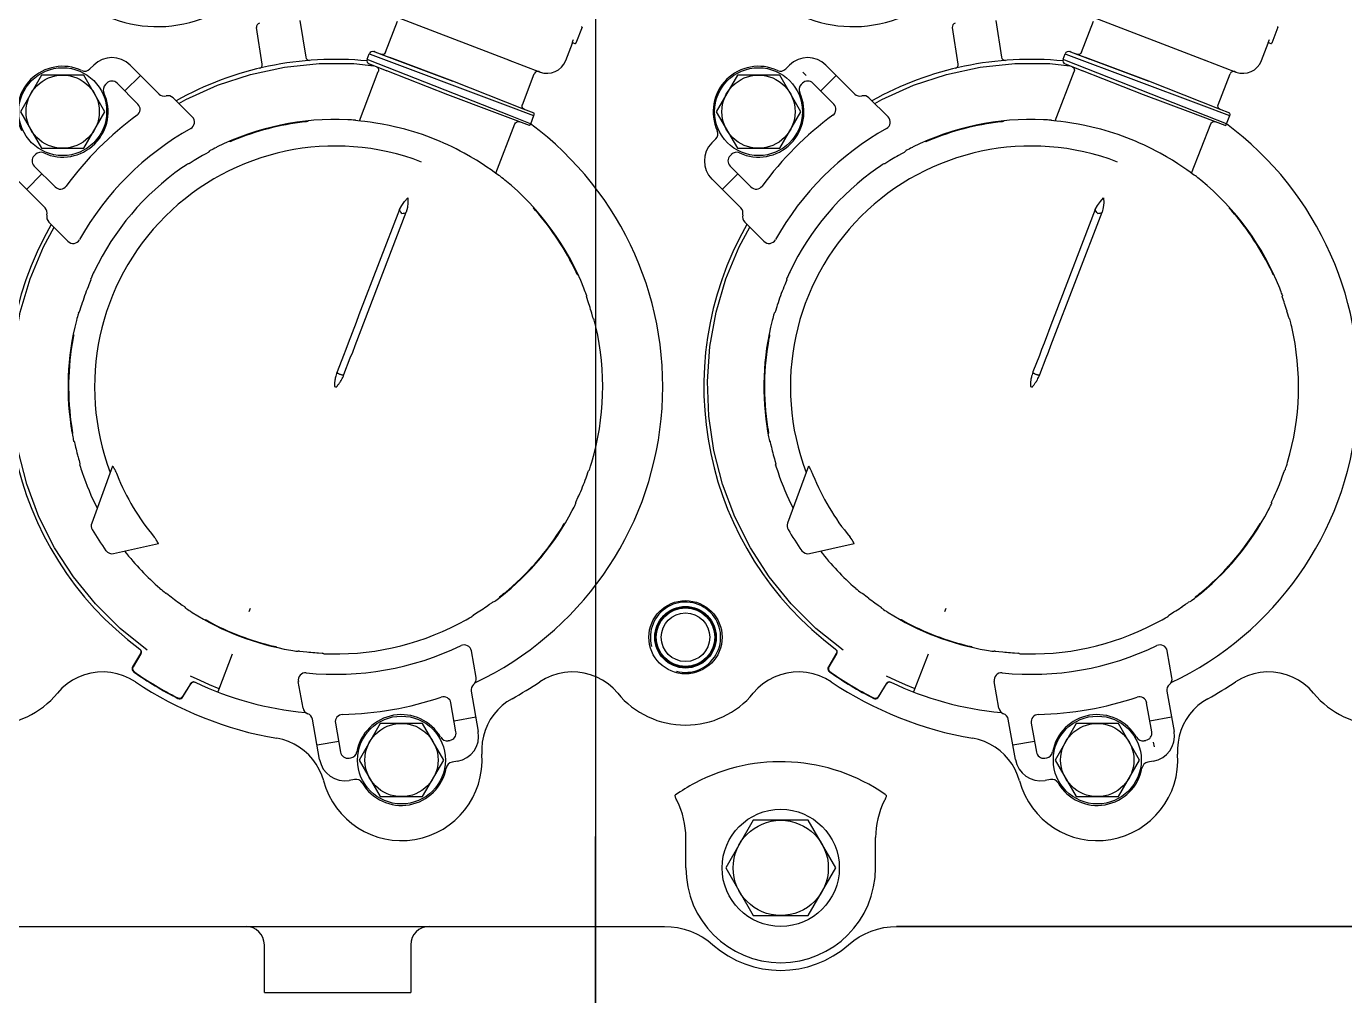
# Model space of a CAD drawing. Header units: millimetres. Extents: x 156850 to 204135, y 56350 to 74150.
# Drawn here: x 174722.3 to 174902.3, y 62657.6 to 62789.9 of the extents above; entities that cross this region are included whole.
import ezdxf

# ---------------------------------------------------------------- set-up
doc = ezdxf.new("R2010")
doc.units = ezdxf.units.MM
doc.header["$LTSCALE"] = 150
doc.linetypes.add('X-2F-PLAN$0$CENTER', pattern=[2, 1.25, -0.25, 0.25, -0.25])
doc.layers.add('-----33 Equipment', color=5, linetype='Continuous')

# ---------------------------------------------------------------- blocks, each defined once
blk = doc.blocks.new('X-2F-PLAN$0$AUDIT_I_260115101451-0')
at = {"color": 0}
for p, q in [((9, -224.77), (9, -314.03)), ((107.13, -229.46), (111.09, -225.51)), ((120.28, -226.1), (115.28, -228.98)), ((125.28, -228.98), (120.28, -226.1)), ((111.79, -229.04), (109.67, -226.92)), ((112.86, -227.98), (110, -230.83)), ((114.44, -228.16), (114.27, -227.98)), ((102.59, -232.59), (105.2, -229.98)), ((115.28, -228.98), (115.28, -234.76)), ((125.28, -234.76), (125.28, -228.98)), ((74.48, -233.62), (74.21, -233.69)), ((75.22, -233.45), (75.37, -233.36)), ((76.3, -233.21), (76.36, -233.24)), ((76.34, -233.21), (76.42, -233.19)), ((76.78, -233.17), (76.4, -233.23)), ((76.42, -233.19), (76.54, -233.17)), ((76.54, -233.17), (76.71, -233.14)), ((81.58, -232.72), (81.6, -232.66)), ((88.43, -233.17), (88.44, -233.1)), ((89.39, -233.26), (89.52, -233.28)), ((89.71, -233.36), (89.39, -233.3)), ((89.52, -233.28), (89.63, -233.3)), ((89.79, -233.34), (89.79, -233.37)), ((72.02, -234.21), (72.14, -234.24)), ((92.77, -234.02), (92.89, -234.12)), ((96.63, -235.45), (96.37, -235.34)), ((97.31, -235.73), (96.63, -235.45)), ((97.35, -235.74), (97.31, -235.73)), ((97.35, -235.74), (97.49, -235.73)), ((115.28, -234.76), (120.28, -237.64)), ((120.28, -237.64), (125.28, -234.76)), ((126.12, -235.58), (126.64, -236.11)), ((71.88, -238.68), (64.06, -235.83)), ((59.93, -238.81), (61.29, -244.94)), ((121.32, -242.15), (124.17, -239.29)), ((124.17, -237.88), (123.99, -237.71)), ((126.64, -241.06), (122.69, -245.02)), ((125.23, -242.48), (123.11, -240.36)), ((43.9, -241.44), (43.8, -241.55)), ((43.8, -241.55), (43.81, -241.61)), ((44.46, -241.41), (44.33, -241.35)), ((46.27, -242.49), (44.46, -241.41)), ((46.22, -242.53), (44.47, -241.47)), ((46.38, -242.57), (46.24, -242.51)), ((46.41, -242.55), (46.27, -242.49)), ((46.8, -242.48), (46.72, -242.53)), ((54.46, -246.11), (54.01, -246.69)), ((54.48, -246.08), (54.46, -246.11)), ((54.48, -246.08), (54.51, -245.95)), ((40.15, -247.61), (40.1, -247.75)), ((40.18, -247.6), (40.15, -247.61)), ((40.21, -247.59), (40.18, -247.6)), ((40.22, -248.17), (40.34, -248.26)), ((40.34, -248.26), (42.14, -249.35)), ((42.15, -249.3), (40.4, -248.24)), ((52.9, -248.19), (52.68, -248.49)), ((53.2, -247.77), (52.9, -248.19)), ((54.01, -246.69), (53.84, -246.91)), ((122.17, -246.95), (119.56, -249.56)), ((42.26, -249.41), (42.14, -249.32)), ((42.26, -249.44), (42.14, -249.35)), ((42.38, -249.74), (42.38, -249.67)), ((42.38, -249.82), (42.39, -249.73)), ((52.46, -248.7), (52.6, -248.61)), ((113.19, -249.02), (113.19, -249.15)), ((50.69, -251.67), (50.75, -251.56)), ((50.75, -251.56), (50.81, -251.46)), ((50.89, -251.32), (50.92, -251.33)), ((114.54, -251.41), (114.29, -250.96)), ((114.8, -251.86), (114.94, -251.97)), ((41.1, -253.09), (41.33, -253.18)), ((41.33, -253.18), (46.24, -255.07)), ((50.28, -252.55), (50.25, -252.53)), ((116.18, -254.74), (116.22, -254.73)), ((116.19, -254.76), (116.18, -254.74)), ((116.25, -254.8), (116.29, -254.88)), ((116.29, -254.88), (116.33, -254.99)), ((116.33, -254.99), (116.38, -255.1)), ((52, -257.32), (52.47, -257.5)), ((126.78, -259.12), (131.79, -258.33)), ((0, -259.4), (6.5, -259.4)), ((0, -259.4), (0, -279.4)), ((47.18, -260.95), (47.2, -260.86)), ((47.2, -260.86), (47.23, -260.76)), ((47.23, -260.76), (47.25, -260.63)), ((47.29, -260.65), (47.25, -260.63)), ((47.51, -259.64), (47.55, -259.65)), ((47.19, -261.04), (47.17, -261.03)), ((38.83, -264.68), (42.47, -264.04)), ((46.62, -264.22), (46.56, -264.7)), ((46.62, -264.18), (46.58, -264.02)), ((46.62, -264.18), (46.62, -264.22)), ((132.72, -264.26), (127.71, -265.05)), ((31.79, -266.94), (37.3, -265.97)), ((46.56, -264.7), (46.5, -265.21)), ((118.93, -264.89), (118.94, -265.03)), ((118.94, -265.03), (118.96, -265.16)), ((118.97, -265.33), (118.94, -265.32)), ((118.97, -265.32), (118.97, -265.33)), ((34.28, -269.55), (33.76, -266.59)), ((46.26, -267.44), (46.33, -267.32)), ((36.78, -269.11), (32.8, -269.81)), ((82.75, -268.98), (82.66, -269.21)), ((87, -270.21), (84.73, -269.34)), ((29.08, -271.73), (28.95, -270.99)), ((31.99, -270.97), (32.03, -271.21)), ((126.86, -271.64), (126.55, -274.34)), ((31.73, -272.35), (26.73, -275.23)), ((36.73, -275.23), (31.73, -272.35)), ((88.33, -271.79), (106.56, -278.78)), ((106.92, -277.85), (92.52, -272.32)), ((119.03, -272.39), (125.78, -274.96)), ((119.09, -271.83), (119.11, -271.83)), ((119.11, -271.83), (119.11, -271.79)), ((127.44, -273.44), (128.19, -273.73)), ((26.73, -275.23), (26.73, -281.01)), ((36.73, -281.01), (36.73, -275.23)), ((128.12, -275.32), (124.43, -285.14)), ((125.83, -276.17), (126.78, -273.78)), ((126.8, -273.73), (126.78, -273.78)), ((126.78, -273.78), (126.79, -273.75)), ((126.79, -273.75), (126.79, -273.75)), ((128.44, -274.47), (127.44, -277.12)), ((128.06, -275.49), (128.43, -274.52)), ((128.43, -274.52), (128.48, -274.38)), ((128.48, -274.37), (128.44, -274.47)), ((128.48, -274.38), (128.48, -274.37)), ((122.57, -284.43), (125.85, -276.11)), ((124.43, -285.14), (127.66, -276.53)), ((128.41, -275.96), (132.65, -277.59)), ((6.5, -279.4), (0, -279.4)), ((26.73, -281.01), (31.73, -283.89)), ((31.73, -283.89), (36.73, -281.01)), ((31.56, -285.77), (31.43, -285.03)), ((34.38, -284.51), (34.42, -284.75)), ((35.58, -285.56), (39.56, -284.86)), ((37.58, -288.26), (37.06, -285.3)), ((120.15, -290.89), (122.57, -284.43)), ((120.63, -294.79), (124.43, -285.14)), ((124.43, -285.14), (124.43, -285.14)), ((41.12, -287.63), (35.61, -288.61)), ((43, -288.32), (46.64, -287.68)), ((51.54, -287.94), (51.43, -287.87)), ((51.54, -287.94), (51.56, -287.97)), ((51.56, -287.97), (51.95, -288.59)), ((51.95, -288.59), (52.1, -288.83)), ((52.7, -289.73), (53, -290.16)), ((53, -290.16), (53.22, -290.47)), ((53.34, -290.75), (53.3, -290.58)), ((53.8, -291.37), (53.96, -291.58)), ((54, -291.5), (53.94, -291.48)), ((54.01, -291.52), (54.05, -291.56)), ((54.05, -291.56), (54.16, -291.7)), ((111.87, -290.99), (118.61, -293.61)), ((118.4, -295.58), (120.15, -290.89)), ((54.14, -291.74), (54.05, -291.62)), ((54.27, -291.9), (54.14, -291.74)), ((54.16, -291.7), (54.34, -291.92)), ((54.43, -292.1), (54.27, -291.9)), ((54.34, -291.92), (54.5, -292.12)), ((119.74, -292.96), (118.67, -295.71)), ((121.22, -292.3), (119.78, -296.16)), ((127.37, -292.7), (125.74, -296.95)), ((120.07, -296.22), (120.63, -294.79)), ((121.23, -294.63), (125.47, -296.26)), ((57.47, -295.39), (57.49, -295.35)), ((106.77, -296.43), (107.05, -296.19)), ((106.93, -296.35), (106.82, -296.45)), ((107.02, -296.27), (106.93, -296.35)), ((107.09, -296.21), (107.02, -296.27)), ((107.11, -296.14), (107.15, -296.15)), ((118.64, -295.77), (119.76, -296.2)), ((119.78, -296.16), (119.76, -296.2)), ((125.75, -296.93), (125.7, -297.05)), ((125.71, -297.02), (125.7, -297.05)), ((63.99, -300.37), (63.91, -300.33)), ((64.07, -300.39), (64.05, -300.41)), ((127.25, -300.54), (129.63, -301.45)), ((66.88, -301.9), (66.72, -301.9)), ((67.58, -302.22), (67.82, -302.33)), ((98.01, -302.19), (97.99, -302.16)), ((98.06, -302.12), (98.35, -301.98)), ((98.26, -302.07), (98.16, -302.12)), ((98.38, -302.02), (98.26, -302.07)), ((99.21, -301.53), (99.24, -301.59)), ((129.7, -301.57), (129.6, -301.81)), ((131.81, -302.77), (129.66, -301.94)), ((129.72, -301.46), (129.81, -301.49)), ((129.81, -301.49), (129.92, -301.53)), ((129.92, -301.53), (130.03, -301.57)), ((130.03, -301.57), (130.15, -301.62)), ((71.37, -303.78), (71.28, -303.68)), ((92.16, -304.27), (92.76, -304.1)), ((92.76, -304.1), (93.03, -304.02)), ((95.21, -303.39), (95.03, -303.37)), ((92.02, -304.31), (91.93, -304.41)), ((17, -316.95), (21.13, -316.95)), ((107.13, -324.46), (111.09, -320.51)), ((111.79, -324.04), (109.67, -321.92)), ((120.28, -321.1), (115.28, -323.98)), ((116.04, -320.51), (116.57, -321.03)), ((125.28, -323.98), (120.28, -321.1)), ((17, -322.39), (10.5, -326.15)), ((23.5, -326.15), (17, -322.39)), ((112.86, -322.98), (110, -325.83)), ((114.44, -323.16), (114.27, -322.98)), ((102.59, -327.59), (105.2, -324.98)), ((115.28, -323.98), (115.28, -329.76)), ((125.28, -329.76), (125.28, -323.98)), ((10.5, -326.15), (10.5, -333.65)), ((23.5, -333.65), (23.5, -326.15)), ((72.02, -329.21), (72.14, -329.24)), ((74.48, -328.62), (74.21, -328.69)), ((75.22, -328.45), (75.37, -328.36)), ((76.3, -328.21), (76.36, -328.24)), ((76.34, -328.21), (76.42, -328.19)), ((76.78, -328.17), (76.4, -328.23)), ((76.42, -328.19), (76.54, -328.17)), ((76.54, -328.17), (76.71, -328.14)), ((81.58, -327.72), (81.6, -327.66)), ((88.43, -328.17), (88.44, -328.1)), ((89.39, -328.26), (89.52, -328.28)), ((89.71, -328.36), (89.39, -328.3)), ((89.52, -328.28), (89.63, -328.3)), ((89.79, -328.34), (89.79, -328.37)), ((92.77, -329.02), (92.89, -329.12)), ((71.88, -333.68), (64.06, -330.83)), ((96.63, -330.45), (96.37, -330.34)), ((97.31, -330.73), (96.63, -330.45)), ((97.35, -330.74), (97.31, -330.73)), ((97.35, -330.74), (97.49, -330.73)), ((115.28, -329.76), (120.28, -332.64)), ((120.28, -332.64), (125.28, -329.76)), ((126.12, -330.58), (126.64, -331.11)), ((124.17, -332.88), (123.99, -332.71)), ((10.5, -333.65), (17, -337.41)), ((17, -337.41), (23.5, -333.65)), ((59.93, -333.81), (61.29, -339.94)), ((121.32, -337.15), (124.17, -334.29)), ((43.9, -336.44), (43.8, -336.55)), ((43.8, -336.55), (43.81, -336.61)), ((44.46, -336.41), (44.33, -336.35)), ((46.27, -337.49), (44.46, -336.41)), ((46.22, -337.53), (44.47, -336.47)), ((126.64, -336.06), (122.69, -340.02)), ((125.23, -337.48), (123.11, -335.36)), ((46.38, -337.57), (46.24, -337.51)), ((46.41, -337.55), (46.27, -337.49)), ((46.8, -337.48), (46.72, -337.53)), ((54.01, -341.69), (53.84, -341.91)), ((54.46, -341.11), (54.01, -341.69)), ((54.48, -341.08), (54.46, -341.11)), ((54.48, -341.08), (54.51, -340.95)), ((122.17, -341.95), (119.56, -344.56)), ((17, -342.85), (21.13, -342.85)), ((40.15, -342.61), (40.1, -342.75)), ((40.18, -342.6), (40.15, -342.61)), ((40.21, -342.59), (40.18, -342.6)), ((40.22, -343.17), (40.34, -343.26)), ((40.34, -343.26), (42.14, -344.35)), ((42.15, -344.3), (40.4, -343.24)), ((52.46, -343.7), (52.6, -343.61)), ((52.9, -343.19), (52.68, -343.49)), ((53.2, -342.77), (52.9, -343.19)), ((42.26, -344.41), (42.14, -344.32)), ((42.26, -344.44), (42.14, -344.35)), ((42.38, -344.74), (42.38, -344.67)), ((42.38, -344.82), (42.39, -344.73)), ((113.19, -344.02), (113.19, -344.15)), ((9, -409.08), (9, -345.72)), ((9, -345.77), (9, -409.03)), ((50.69, -346.67), (50.75, -346.56)), ((50.75, -346.56), (50.81, -346.46)), ((50.89, -346.32), (50.92, -346.33)), ((114.54, -346.41), (114.29, -345.96)), ((114.8, -346.86), (114.94, -346.97)), ((41.1, -348.09), (41.33, -348.18)), ((41.33, -348.18), (46.24, -350.07)), ((50.28, -347.55), (50.25, -347.53)), ((116.18, -349.74), (116.22, -349.73)), ((116.19, -349.76), (116.18, -349.74)), ((116.25, -349.8), (116.29, -349.88)), ((116.29, -349.88), (116.33, -349.99)), ((116.33, -349.99), (116.38, -350.1)), ((52, -352.32), (52.47, -352.5)), ((126.78, -354.12), (131.79, -353.33)), ((47.19, -356.04), (47.17, -356.03)), ((47.18, -355.95), (47.2, -355.86)), ((47.2, -355.86), (47.23, -355.76)), ((47.23, -355.76), (47.25, -355.63)), ((47.29, -355.65), (47.25, -355.63)), ((47.51, -354.64), (47.55, -354.65)), ((38.83, -359.68), (42.47, -359.04)), ((46.56, -359.7), (46.5, -360.21)), ((46.62, -359.22), (46.56, -359.7)), ((46.62, -359.18), (46.58, -359.02)), ((46.62, -359.18), (46.62, -359.22)), ((118.93, -359.89), (118.94, -360.03)), ((132.72, -359.26), (127.71, -360.05)), ((31.79, -361.94), (37.3, -360.97)), ((34.28, -364.55), (33.76, -361.59)), ((118.94, -360.03), (118.96, -360.16)), ((118.97, -360.33), (118.94, -360.32)), ((118.97, -360.32), (118.97, -360.33)), ((46.26, -362.44), (46.33, -362.32)), ((36.78, -364.11), (32.8, -364.81)), ((82.75, -363.98), (82.66, -364.21)), ((87, -365.21), (84.73, -364.34)), ((29.08, -366.73), (28.95, -365.99)), ((31.99, -365.97), (32.03, -366.21)), ((88.33, -366.79), (106.56, -373.78)), ((119.09, -366.83), (119.11, -366.83)), ((119.11, -366.83), (119.11, -366.79)), ((126.86, -366.64), (126.55, -369.34)), ((31.73, -367.35), (26.73, -370.23)), ((36.73, -370.23), (31.73, -367.35)), ((106.92, -372.85), (92.52, -367.32)), ((119.03, -367.39), (125.78, -369.96)), ((125.83, -371.17), (126.78, -368.78)), ((126.8, -368.73), (126.78, -368.78)), ((126.78, -368.78), (126.79, -368.75)), ((126.79, -368.75), (126.79, -368.75)), ((127.44, -368.44), (128.19, -368.73)), ((26.73, -370.23), (26.73, -376.01)), ((36.73, -376.01), (36.73, -370.23)), ((128.12, -370.32), (124.43, -380.14)), ((128.44, -369.47), (127.44, -372.12)), ((128.06, -370.49), (128.43, -369.52)), ((128.43, -369.52), (128.48, -369.38)), ((128.48, -369.37), (128.44, -369.47)), ((128.48, -369.38), (128.48, -369.37)), ((122.57, -379.43), (125.85, -371.11)), ((124.43, -380.14), (127.66, -371.53)), ((128.41, -370.96), (132.65, -372.59)), ((26.73, -376.01), (31.73, -378.89)), ((31.73, -378.89), (36.73, -376.01)), ((34.38, -379.51), (34.42, -379.75)), ((120.15, -385.89), (122.57, -379.43)), ((31.56, -380.77), (31.43, -380.03)), ((35.58, -380.56), (39.56, -379.86)), ((37.58, -383.26), (37.06, -380.3)), ((120.63, -389.79), (124.43, -380.14)), ((124.43, -380.14), (124.43, -380.14)), ((41.12, -382.63), (35.61, -383.61)), ((43, -383.32), (46.64, -382.68)), ((51.54, -382.94), (51.43, -382.87)), ((51.54, -382.94), (51.56, -382.97)), ((51.56, -382.97), (51.95, -383.59)), ((51.95, -383.59), (52.1, -383.83)), ((52.7, -384.73), (53, -385.16)), ((53, -385.16), (53.22, -385.47)), ((53.34, -385.75), (53.3, -385.58)), ((53.8, -386.37), (53.96, -386.58)), ((54, -386.5), (53.94, -386.48)), ((54.01, -386.52), (54.05, -386.56)), ((54.05, -386.56), (54.16, -386.7)), ((54.14, -386.74), (54.05, -386.62)), ((54.27, -386.9), (54.14, -386.74)), ((54.16, -386.7), (54.34, -386.92)), ((54.43, -387.1), (54.27, -386.9)), ((54.34, -386.92), (54.5, -387.12)), ((111.87, -385.99), (118.61, -388.61)), ((118.4, -390.58), (120.15, -385.89)), ((119.74, -387.96), (118.67, -390.71)), ((121.22, -387.3), (119.78, -391.16)), ((127.37, -387.7), (125.74, -391.95)), ((57.47, -390.39), (57.49, -390.35)), ((120.07, -391.22), (120.63, -389.79)), ((121.23, -389.63), (125.47, -391.26)), ((106.77, -391.43), (107.05, -391.19)), ((106.93, -391.35), (106.82, -391.45)), ((107.02, -391.27), (106.93, -391.35)), ((107.09, -391.21), (107.02, -391.27)), ((107.11, -391.14), (107.15, -391.15)), ((118.64, -390.77), (119.76, -391.2)), ((119.78, -391.16), (119.76, -391.2)), ((125.75, -391.93), (125.7, -392.05)), ((125.71, -392.02), (125.7, -392.05)), ((63.99, -395.37), (63.91, -395.33)), ((64.07, -395.39), (64.05, -395.41)), ((127.25, -395.54), (129.63, -396.45)), ((66.88, -396.9), (66.72, -396.9)), ((67.58, -397.22), (67.82, -397.33)), ((98.01, -397.19), (97.99, -397.16)), ((98.06, -397.12), (98.35, -396.98)), ((98.26, -397.07), (98.16, -397.12)), ((98.38, -397.02), (98.26, -397.07)), ((99.21, -396.53), (99.24, -396.59)), ((129.7, -396.57), (129.6, -396.81)), ((131.81, -397.77), (129.66, -396.94)), ((129.72, -396.46), (129.81, -396.49)), ((129.81, -396.49), (129.92, -396.53)), ((129.92, -396.53), (130.03, -396.57)), ((130.03, -396.57), (130.15, -396.62)), ((71.37, -398.78), (71.28, -398.68)), ((92.02, -399.31), (91.93, -399.41)), ((92.16, -399.27), (92.76, -399.1)), ((92.76, -399.1), (93.03, -399.02)), ((95.21, -398.39), (95.03, -398.37))]:
    blk.add_line(p, q, dxfattribs=at)
for points in [[(46.75, -243.42), (49.71, -239.71), (53.06, -236.34), (56.74, -233.34), (60.72, -230.77), (64.96, -228.63), (69.4, -226.96), (74, -225.77), (78.69, -225.08), (83.44, -224.9), (88.19, -225.24), (92.88, -226.08), (97.44, -227.42), (101.83, -229.24), (104.49, -230.69)], [(42.41, -241.79), (42.88, -241.01), (43.25, -240.18), (43.52, -239.32), (43.7, -238.43), (43.77, -237.53), (43.74, -236.62), (43.61, -235.73), (43.38, -234.85), (43.05, -234.01), (42.63, -233.21), (42.12, -232.46), (41.53, -231.77), (40.86, -231.16)], [(73.16, -233.96), (72.89, -234.03), (72.65, -234.1)], [(75.22, -233.45), (75.19, -233.46), (75.08, -233.48), (74.92, -233.52), (74.48, -233.62)], [(76.38, -233.15), (76.12, -233.2), (75.88, -233.25), (75.67, -233.29), (75.51, -233.32), (75.4, -233.35), (75.37, -233.36)], [(76.3, -233.21), (76.3, -233.21), (76.32, -233.21), (76.34, -233.21)], [(76.4, -233.23), (76.38, -233.23), (76.36, -233.24), (76.36, -233.24)], [(76.71, -233.14), (76.94, -233.1), (77.07, -233.08)], [(77.14, -233.11), (77.01, -233.13), (76.78, -233.17)], [(89.63, -233.3), (89.72, -233.32), (89.77, -233.33), (89.79, -233.34)], [(89.79, -233.37), (89.77, -233.37), (89.71, -233.36)], [(92.77, -234.02), (92.73, -234.01), (92.63, -233.98), (92.48, -233.93), (92.28, -233.87), (92.04, -233.81), (91.78, -233.74)], [(72.02, -234.21), (71.98, -234.22), (71.88, -234.25), (71.72, -234.3), (71.51, -234.36), (71.28, -234.44), (71, -234.53)], [(72.65, -234.1), (72.18, -234.23), (72.14, -234.24)], [(93.03, -234.17), (92.93, -234.14), (92.89, -234.12)], [(93.88, -234.43), (93.62, -234.35), (93.03, -234.17)], [(98.47, -236.17), (98.21, -236.05), (97.98, -235.94), (97.77, -235.85), (97.62, -235.78), (97.52, -235.74), (97.49, -235.73)], [(71.85, -238.71), (71.71, -238.78), (71.62, -238.84), (71.51, -238.9), (71.39, -238.97), (71.24, -239.04), (71.08, -239.12), (70.89, -239.21), (70.68, -239.3)], [(71.88, -238.68), (71.88, -238.69), (71.85, -238.71)], [(44.33, -241.35), (44.18, -241.34), (44.03, -241.37), (43.9, -241.44)], [(46.73, -242.52), (46.67, -242.55), (46.52, -242.58), (46.38, -242.57)], [(46.7, -242.54), (46.55, -242.57), (46.41, -242.55)], [(61.37, -244.9), (61.49, -244.83), (61.63, -244.75), (61.8, -244.65), (61.99, -244.53), (62.18, -244.37)], [(55.18, -245.14), (55, -245.35), (54.84, -245.54), (54.7, -245.71), (54.6, -245.84), (54.53, -245.92), (54.51, -245.95)], [(61.29, -244.94), (61.3, -244.94), (61.33, -244.93), (61.37, -244.9)], [(40.1, -247.75), (40.1, -247.9), (40.14, -248.04), (40.22, -248.17)], [(113.19, -249.02), (113.17, -248.98), (113.11, -248.9), (113.02, -248.76), (112.9, -248.58), (112.76, -248.37), (112.6, -248.14)], [(121.38, -247.74), (121.94, -248.69), (123.9, -253.01), (125.38, -257.52), (126.38, -262.15), (126.87, -266.88), (126.86, -271.64)], [(41.47, -253.24), (42.01, -251.92), (42.58, -250.62), (43.19, -249.34)], [(42.38, -249.67), (42.34, -249.53), (42.26, -249.41)], [(42.38, -249.71), (42.34, -249.57), (42.26, -249.44)], [(52.46, -248.7), (52.44, -248.73), (52.38, -248.82), (52.29, -248.95), (52.17, -249.13), (52.04, -249.33), (51.89, -249.55)], [(52.68, -248.49), (52.62, -248.58), (52.6, -248.61)], [(113.35, -249.41), (113.26, -249.27), (113.21, -249.18), (113.19, -249.15)], [(113.74, -250.04), (113.6, -249.8), (113.35, -249.41)], [(50.92, -251.33), (50.86, -251.45), (50.73, -251.68)], [(50.81, -251.46), (50.85, -251.38), (50.88, -251.33), (50.89, -251.32)], [(114.8, -251.86), (114.78, -251.83), (114.73, -251.74), (114.54, -251.41)], [(115.41, -252.87), (115.29, -252.64), (115.18, -252.42), (115.08, -252.23), (115.01, -252.09), (114.96, -252), (114.94, -251.97)], [(41.01, -253.06), (41.03, -253.07), (41.1, -253.09)], [(116.34, -255.11), (116.21, -254.81), (116.19, -254.76)], [(116.22, -254.73), (116.23, -254.75), (116.25, -254.8)], [(47.17, -261.03), (47.17, -261.01), (47.18, -260.95)], [(47.29, -260.65), (47.21, -260.96), (47.2, -261.02), (47.2, -261.04)], [(28.88, -267.5), (29.67, -267.24), (30.43, -266.9), (31.15, -266.49), (31.82, -266.01), (32.44, -265.46), (33, -264.84), (33.49, -264.17), (33.91, -263.46), (34.25, -262.71), (34.52, -261.92), (34.7, -261.11)], [(46.73, -263.01), (46.69, -263.27), (46.65, -263.51), (46.62, -263.72), (46.6, -263.88), (46.58, -263.99), (46.58, -264.02)], [(46.4, -266.28), (46.38, -266.55), (46.37, -266.8)], [(118.94, -265.32), (118.93, -265.3), (118.92, -265.24), (118.88, -264.87)], [(118.96, -265.16), (118.97, -265.26), (118.97, -265.32)], [(46.26, -267.44), (46.26, -267.47), (46.25, -267.58), (46.25, -267.74), (46.24, -267.96), (46.23, -268.21), (46.22, -268.49)], [(46.37, -266.8), (46.33, -267.28), (46.33, -267.32)], [(82.66, -269.21), (82.69, -269.24), (82.73, -269.27), (82.76, -269.3), (82.79, -269.33), (82.84, -269.37), (82.88, -269.4), (82.94, -269.45), (83, -269.5), (83.07, -269.55), (83.14, -269.6), (83.23, -269.66), (83.32, -269.73), (83.43, -269.8), (83.55, -269.87), (83.68, -269.94), (83.82, -270.02), (83.99, -270.1), (84.18, -270.19), (84.38, -270.27)], [(84.74, -269.34), (84.54, -269.27), (84.35, -269.21), (84.18, -269.16), (84.02, -269.12), (83.88, -269.09), (83.75, -269.06), (83.63, -269.04), (83.51, -269.03), (83.41, -269.01), (83.32, -269), (83.23, -268.99), (83.15, -268.99), (83.08, -268.98), (83.02, -268.98), (82.97, -268.98), (82.92, -268.98), (82.87, -268.98), (82.83, -268.98), (82.79, -268.98), (82.75, -268.98)], [(84.42, -269.75), (84.39, -269.83), (84.37, -269.91), (84.34, -269.98), (84.33, -270.04), (84.32, -270.08), (84.31, -270.12), (84.31, -270.15), (84.3, -270.18), (84.31, -270.2), (84.31, -270.21), (84.31, -270.22), (84.32, -270.23), (84.32, -270.24), (84.33, -270.25), (84.34, -270.25), (84.35, -270.26), (84.36, -270.26), (84.37, -270.27), (86.65, -271.14)], [(84.73, -269.34), (84.72, -269.33), (84.71, -269.33), (84.7, -269.32), (84.69, -269.32), (84.68, -269.32), (84.67, -269.33), (84.66, -269.33), (84.64, -269.34), (84.63, -269.35), (84.62, -269.36), (84.6, -269.38), (84.58, -269.4), (84.56, -269.44), (84.54, -269.48), (84.51, -269.54), (84.48, -269.6), (84.45, -269.68), (84.42, -269.75)], [(86.65, -271.14), (87.45, -271.46), (88.33, -271.79)], [(88.68, -270.85), (87.81, -270.51), (87, -270.21)], [(92.52, -272.32), (91.47, -271.93), (88.68, -270.85)], [(119.11, -271.79), (119.12, -271.69), (119.13, -271.52), (119.15, -271.31), (119.17, -271.06), (119.18, -270.78)], [(118.19, -277.37), (118.4, -276.43), (118.58, -275.5), (118.73, -274.63), (118.85, -273.83), (118.94, -273.14), (119, -272.58), (119.05, -272.17), (119.08, -271.91), (119.09, -271.83)], [(127.44, -273.44), (127.44, -273.45), (127.42, -273.51), (127.37, -273.64), (119.74, -292.96)], [(128.19, -273.73), (128.15, -273.83), (121.22, -292.3)], [(126.41, -274.7), (126.35, -274.8), (126.25, -274.9), (126.11, -274.97), (125.97, -274.99), (125.82, -274.97), (125.78, -274.96)], [(128.41, -275.96), (128.39, -275.95), (128.26, -275.87), (128.16, -275.75), (128.11, -275.61), (128.09, -275.47), (128.12, -275.32)], [(128.41, -274.55), (128.48, -274.38), (128.48, -274.37)], [(133.35, -277.16), (133.34, -277.19), (127.28, -292.94)], [(106.38, -278.18), (106.52, -278.06), (106.66, -277.96), (106.77, -277.89), (106.86, -277.85), (106.92, -277.85)], [(106.38, -278.18), (106.41, -278.35), (106.44, -278.51), (106.47, -278.65), (106.52, -278.74), (106.56, -278.78)], [(108.51, -278.99), (107.85, -279), (107.2, -278.93), (106.56, -278.78)], [(106.92, -277.85), (107.49, -278.17), (108.02, -278.55), (108.51, -278.99)], [(50.88, -286.96), (51.02, -287.2), (51.15, -287.42), (51.26, -287.61), (51.35, -287.75), (51.41, -287.84), (51.43, -287.87)], [(111.57, -291.42), (111.61, -291.35), (111.76, -291.14), (112.01, -290.8), (112.33, -290.35), (112.72, -289.79), (113.16, -289.12), (113.64, -288.37), (114.13, -287.55), (114.61, -286.69)], [(40.11, -293.22), (39.67, -292.52), (39.16, -291.86), (38.59, -291.26), (37.96, -290.72), (37.28, -290.25), (36.55, -289.86), (35.78, -289.54), (34.99, -289.3), (34.17, -289.15), (33.35, -289.08), (32.52, -289.09)], [(53.22, -290.47), (53.28, -290.55), (53.3, -290.58)], [(53.34, -290.75), (53.37, -290.78), (53.43, -290.87), (53.52, -291), (53.65, -291.17), (53.8, -291.37)], [(54.05, -291.62), (53.99, -291.54), (53.97, -291.51), (53.95, -291.5), (53.95, -291.48), (53.94, -291.48)], [(54, -291.5), (54, -291.51), (54.01, -291.52)], [(110.94, -292.25), (111.12, -292.03), (111.27, -291.83), (111.41, -291.66), (111.51, -291.53), (111.57, -291.45), (111.58, -291.42)], [(118.61, -293.61), (118.64, -293.62), (118.77, -293.71), (118.86, -293.82), (118.92, -293.96), (118.93, -294.11), (118.9, -294.22)], [(120.59, -294.91), (120.66, -294.78), (120.77, -294.68), (120.91, -294.62), (121.06, -294.59), (121.21, -294.62), (121.23, -294.63)], [(107.05, -296.19), (107.1, -296.15), (107.11, -296.14)], [(107.15, -296.15), (107.13, -296.16), (107.09, -296.21)], [(118.67, -295.71), (118.64, -295.77), (118.64, -295.77)], [(40.86, -307.64), (41.53, -307.03), (42.12, -306.34), (42.63, -305.59), (43.05, -304.79), (43.38, -303.95), (43.61, -303.07), (43.74, -302.18), (43.77, -301.27), (43.7, -300.37), (43.52, -299.48), (43.25, -298.62), (42.88, -297.79), (42.41, -297.01)], [(63.91, -300.33), (63.81, -300.27), (63.71, -300.21)], [(63.73, -300.17), (64.01, -300.34), (64.06, -300.37), (64.07, -300.39)], [(64.05, -300.41), (64.04, -300.4), (63.99, -300.37)], [(65.81, -301.44), (66.04, -301.57), (66.26, -301.68), (66.45, -301.77), (66.59, -301.84), (66.69, -301.88), (66.72, -301.9)], [(66.88, -301.9), (66.92, -301.92), (67.02, -301.96), (67.58, -302.22)], [(97.99, -302.16), (98, -302.15), (98.06, -302.12)], [(98.16, -302.12), (98.08, -302.16), (98.03, -302.18), (98.01, -302.19)], [(129.64, -301.44), (129.66, -301.44), (129.72, -301.46)], [(129.7, -301.57), (129.7, -301.53), (129.69, -301.49), (129.67, -301.46), (129.64, -301.44)], [(70.28, -303.33), (70.54, -303.42), (71.14, -303.63)], [(71.14, -303.63), (71.24, -303.67), (71.28, -303.68)], [(71.37, -303.78), (71.41, -303.8), (71.51, -303.83), (71.67, -303.88), (71.88, -303.95), (72.12, -304.03), (72.4, -304.11)], [(94.05, -303.7), (94.31, -303.62), (94.9, -303.42)], [(94.9, -303.42), (95, -303.38), (95.03, -303.37)], [(95.21, -303.39), (95.24, -303.38), (95.34, -303.34), (95.49, -303.29), (95.69, -303.21), (95.92, -303.13), (96.17, -303.03)], [(90.91, -304.67), (91.18, -304.6), (91.43, -304.54), (91.64, -304.49), (91.8, -304.45), (91.9, -304.42), (91.93, -304.41)], [(92.02, -304.31), (92.06, -304.3), (92.16, -304.27)], [(9, -314.03), (8.96, -314.93), (8.84, -315.82), (8.64, -316.7), (8.35, -317.56), (8, -318.39), (7.57, -319.18), (7.07, -319.94), (6.5, -320.64)], [(26.14, -315.76), (26.27, -315.7), (26.39, -315.64), (26.51, -315.59), (26.62, -315.55), (26.72, -315.52), (26.8, -315.49), (26.87, -315.49), (26.91, -315.49), (26.94, -315.51)], [(46.75, -338.42), (49.71, -334.71), (53.06, -331.34), (56.74, -328.34), (60.72, -325.77), (64.96, -323.63), (69.4, -321.96), (74, -320.77), (78.69, -320.08), (83.44, -319.9), (88.19, -320.24), (92.88, -321.08), (97.44, -322.42), (101.83, -324.24), (104.49, -325.69)], [(42.41, -336.79), (42.88, -336.01), (43.25, -335.18), (43.52, -334.32), (43.7, -333.43), (43.77, -332.53), (43.74, -331.62), (43.61, -330.73), (43.38, -329.85), (43.05, -329.01), (42.63, -328.21), (42.12, -327.46), (41.53, -326.77), (40.86, -326.16)], [(72.02, -329.21), (71.98, -329.22), (71.88, -329.25), (71.72, -329.3), (71.51, -329.36), (71.28, -329.44), (71, -329.53)], [(72.65, -329.1), (72.18, -329.23), (72.14, -329.24)], [(73.16, -328.96), (72.89, -329.03), (72.65, -329.1)], [(75.22, -328.45), (75.19, -328.46), (75.08, -328.48), (74.92, -328.52), (74.48, -328.62)], [(76.38, -328.15), (76.12, -328.2), (75.88, -328.25), (75.67, -328.29), (75.51, -328.32), (75.4, -328.35), (75.37, -328.36)], [(76.3, -328.21), (76.3, -328.21), (76.32, -328.21), (76.34, -328.21)], [(76.4, -328.23), (76.38, -328.23), (76.36, -328.24), (76.36, -328.24)], [(76.71, -328.14), (76.94, -328.1), (77.07, -328.08)], [(77.14, -328.11), (77.01, -328.13), (76.78, -328.17)], [(89.63, -328.3), (89.72, -328.32), (89.77, -328.33), (89.79, -328.34)], [(89.79, -328.37), (89.77, -328.37), (89.71, -328.36)], [(92.77, -329.02), (92.73, -329.01), (92.63, -328.98), (92.48, -328.93), (92.28, -328.87), (92.04, -328.81), (91.78, -328.74)], [(93.03, -329.17), (92.93, -329.14), (92.89, -329.12)], [(93.88, -329.43), (93.62, -329.35), (93.03, -329.17)], [(98.47, -331.17), (98.21, -331.05), (97.98, -330.94), (97.77, -330.85), (97.62, -330.78), (97.52, -330.74), (97.49, -330.73)], [(71.85, -333.71), (71.71, -333.78), (71.62, -333.84), (71.51, -333.9), (71.39, -333.97), (71.24, -334.04), (71.08, -334.12), (70.89, -334.21), (70.68, -334.3)], [(71.88, -333.68), (71.88, -333.69), (71.85, -333.71)], [(44.33, -336.35), (44.18, -336.34), (44.03, -336.37), (43.9, -336.44)], [(46.73, -337.52), (46.67, -337.55), (46.52, -337.58), (46.38, -337.57)], [(46.7, -337.54), (46.55, -337.57), (46.41, -337.55)], [(6.5, -339.16), (7.07, -339.86), (7.57, -340.62), (8, -341.41), (8.35, -342.24), (8.64, -343.1), (8.84, -343.98), (8.96, -344.87), (9, -345.77)], [(55.18, -340.14), (55, -340.35), (54.84, -340.54), (54.7, -340.71), (54.6, -340.84), (54.53, -340.92), (54.51, -340.95)], [(61.29, -339.94), (61.3, -339.94), (61.33, -339.93), (61.37, -339.9)], [(61.37, -339.9), (61.49, -339.83), (61.63, -339.75), (61.8, -339.65), (61.99, -339.53), (62.18, -339.37)], [(40.1, -342.75), (40.1, -342.9), (40.14, -343.04), (40.22, -343.17)], [(52.46, -343.7), (52.44, -343.73), (52.38, -343.82), (52.29, -343.95), (52.17, -344.13), (52.04, -344.33), (51.89, -344.55)], [(52.68, -343.49), (52.62, -343.58), (52.6, -343.61)], [(113.19, -344.02), (113.17, -343.98), (113.11, -343.9), (113.02, -343.76), (112.9, -343.58), (112.76, -343.37), (112.6, -343.14)], [(121.38, -342.74), (121.94, -343.69), (123.9, -348.01), (125.38, -352.52), (126.38, -357.15), (126.87, -361.88), (126.86, -366.64)], [(26.87, -344.31), (26.8, -344.31), (26.72, -344.28), (26.62, -344.25), (26.51, -344.21), (26.39, -344.16), (26.27, -344.1), (26.14, -344.04)], [(26.94, -344.29), (26.91, -344.31), (26.87, -344.31)], [(41.47, -348.24), (42.01, -346.92), (42.58, -345.62), (43.19, -344.34)], [(42.38, -344.67), (42.34, -344.53), (42.26, -344.41)], [(42.38, -344.71), (42.34, -344.57), (42.26, -344.44)], [(113.35, -344.41), (113.26, -344.27), (113.21, -344.18), (113.19, -344.15)], [(113.74, -345.04), (113.6, -344.8), (113.35, -344.41)], [(50.92, -346.33), (50.86, -346.45), (50.73, -346.68)], [(50.81, -346.46), (50.85, -346.38), (50.88, -346.33), (50.89, -346.32)], [(114.8, -346.86), (114.78, -346.83), (114.73, -346.74), (114.54, -346.41)], [(115.41, -347.87), (115.29, -347.64), (115.18, -347.42), (115.08, -347.23), (115.01, -347.09), (114.96, -347), (114.94, -346.97)], [(41.01, -348.06), (41.03, -348.07), (41.1, -348.09)], [(116.34, -350.11), (116.21, -349.81), (116.19, -349.76)], [(116.22, -349.73), (116.23, -349.75), (116.25, -349.8)], [(28.88, -362.5), (29.67, -362.24), (30.43, -361.9), (31.15, -361.49), (31.82, -361.01), (32.44, -360.46), (33, -359.84), (33.49, -359.17), (33.91, -358.46), (34.25, -357.71), (34.52, -356.92), (34.7, -356.11)], [(47.17, -356.03), (47.17, -356.01), (47.18, -355.95)], [(47.29, -355.65), (47.21, -355.96), (47.2, -356.02), (47.2, -356.04)], [(46.73, -358.01), (46.69, -358.27), (46.65, -358.51), (46.62, -358.72), (46.6, -358.88), (46.58, -358.99), (46.58, -359.02)], [(118.94, -360.32), (118.93, -360.3), (118.92, -360.24), (118.88, -359.87)], [(46.4, -361.28), (46.38, -361.55), (46.37, -361.8)], [(118.96, -360.16), (118.97, -360.26), (118.97, -360.32)], [(46.26, -362.44), (46.26, -362.47), (46.25, -362.58), (46.25, -362.74), (46.24, -362.96), (46.23, -363.21), (46.22, -363.49)], [(46.37, -361.8), (46.33, -362.28), (46.33, -362.32)], [(82.66, -364.21), (82.69, -364.24), (82.73, -364.27), (82.76, -364.3), (82.79, -364.33), (82.84, -364.37), (82.88, -364.4), (82.94, -364.45), (83, -364.5), (83.07, -364.55), (83.14, -364.6), (83.23, -364.66), (83.32, -364.73), (83.43, -364.8), (83.55, -364.87), (83.68, -364.94), (83.82, -365.02), (83.99, -365.1), (84.18, -365.19), (84.38, -365.27)], [(84.74, -364.34), (84.54, -364.27), (84.35, -364.21), (84.18, -364.16), (84.02, -364.12), (83.88, -364.09), (83.75, -364.06), (83.63, -364.04), (83.51, -364.03), (83.41, -364.01), (83.32, -364), (83.23, -363.99), (83.15, -363.99), (83.08, -363.98), (83.02, -363.98), (82.97, -363.98), (82.92, -363.98), (82.87, -363.98), (82.83, -363.98), (82.79, -363.98), (82.75, -363.98)], [(84.42, -364.75), (84.39, -364.83), (84.37, -364.91), (84.34, -364.98), (84.33, -365.04), (84.32, -365.08), (84.31, -365.12), (84.31, -365.15), (84.3, -365.18), (84.31, -365.2), (84.31, -365.21), (84.31, -365.22), (84.32, -365.23), (84.32, -365.24), (84.33, -365.25), (84.34, -365.25), (84.35, -365.26), (84.36, -365.26), (84.37, -365.27), (86.65, -366.14)], [(84.73, -364.34), (84.72, -364.33), (84.71, -364.33), (84.7, -364.32), (84.69, -364.32), (84.68, -364.32), (84.67, -364.33), (84.66, -364.33), (84.64, -364.34), (84.63, -364.35), (84.62, -364.36), (84.6, -364.38), (84.58, -364.4), (84.56, -364.44), (84.54, -364.48), (84.51, -364.54), (84.48, -364.6), (84.45, -364.68), (84.42, -364.75)], [(88.68, -365.85), (87.81, -365.51), (87, -365.21)], [(86.65, -366.14), (87.45, -366.46), (88.33, -366.79)], [(92.52, -367.32), (91.47, -366.93), (88.68, -365.85)], [(118.19, -372.37), (118.4, -371.43), (118.58, -370.5), (118.73, -369.63), (118.85, -368.83), (118.94, -368.14), (119, -367.58), (119.05, -367.17), (119.08, -366.91), (119.09, -366.83)], [(119.11, -366.79), (119.12, -366.69), (119.13, -366.52), (119.15, -366.31), (119.17, -366.06), (119.18, -365.78)], [(127.44, -368.44), (127.44, -368.45), (127.42, -368.51), (127.37, -368.64), (119.74, -387.96)], [(128.19, -368.73), (128.15, -368.83), (121.22, -387.3)], [(126.41, -369.7), (126.35, -369.8), (126.25, -369.9), (126.11, -369.97), (125.97, -369.99), (125.82, -369.97), (125.78, -369.96)], [(128.41, -370.96), (128.39, -370.95), (128.26, -370.87), (128.16, -370.75), (128.11, -370.61), (128.09, -370.47), (128.12, -370.32)], [(128.41, -369.55), (128.48, -369.38), (128.48, -369.37)], [(133.35, -372.16), (133.34, -372.19), (127.28, -387.94)], [(106.38, -373.18), (106.52, -373.06), (106.66, -372.96), (106.77, -372.89), (106.86, -372.85), (106.92, -372.85)], [(106.38, -373.18), (106.41, -373.35), (106.44, -373.51), (106.47, -373.65), (106.52, -373.74), (106.56, -373.78)], [(108.51, -373.99), (107.85, -374), (107.2, -373.93), (106.56, -373.78)], [(106.92, -372.85), (107.49, -373.17), (108.02, -373.55), (108.51, -373.99)], [(50.88, -381.96), (51.02, -382.2), (51.15, -382.42), (51.26, -382.61), (51.35, -382.75), (51.41, -382.84), (51.43, -382.87)], [(111.57, -386.42), (111.61, -386.35), (111.76, -386.14), (112.01, -385.8), (112.33, -385.35), (112.72, -384.79), (113.16, -384.12), (113.64, -383.37), (114.13, -382.55), (114.61, -381.69)], [(40.11, -388.22), (39.67, -387.52), (39.16, -386.86), (38.59, -386.26), (37.96, -385.72), (37.28, -385.25), (36.55, -384.86), (35.78, -384.54), (34.99, -384.3), (34.17, -384.15), (33.35, -384.08), (32.52, -384.09)], [(53.22, -385.47), (53.28, -385.55), (53.3, -385.58)], [(53.34, -385.75), (53.37, -385.78), (53.43, -385.87), (53.52, -386), (53.65, -386.17), (53.8, -386.37)], [(54.05, -386.62), (53.99, -386.54), (53.97, -386.51), (53.95, -386.5), (53.95, -386.48), (53.94, -386.48)], [(54, -386.5), (54, -386.51), (54.01, -386.52)], [(110.94, -387.25), (111.12, -387.03), (111.27, -386.83), (111.41, -386.66), (111.51, -386.53), (111.57, -386.45), (111.58, -386.42)], [(118.61, -388.61), (118.64, -388.62), (118.77, -388.71), (118.86, -388.82), (118.92, -388.96), (118.93, -389.11), (118.9, -389.22)], [(120.59, -389.91), (120.66, -389.78), (120.77, -389.68), (120.91, -389.62), (121.06, -389.59), (121.21, -389.62), (121.23, -389.63)], [(40.86, -402.64), (41.53, -402.03), (42.12, -401.34), (42.63, -400.59), (43.05, -399.79), (43.38, -398.95), (43.61, -398.07), (43.74, -397.18), (43.77, -396.27), (43.7, -395.37), (43.52, -394.48), (43.25, -393.62), (42.88, -392.79), (42.41, -392.01)], [(107.05, -391.19), (107.1, -391.15), (107.11, -391.14)], [(107.15, -391.15), (107.13, -391.16), (107.09, -391.21)], [(118.67, -390.71), (118.64, -390.77), (118.64, -390.77)], [(63.91, -395.33), (63.81, -395.27), (63.71, -395.21)], [(63.73, -395.17), (64.01, -395.34), (64.06, -395.37), (64.07, -395.39)], [(64.05, -395.41), (64.04, -395.4), (63.99, -395.37)], [(65.81, -396.44), (66.04, -396.57), (66.26, -396.68), (66.45, -396.77), (66.59, -396.84), (66.69, -396.88), (66.72, -396.9)], [(66.88, -396.9), (66.92, -396.92), (67.02, -396.96), (67.58, -397.22)], [(97.99, -397.16), (98, -397.15), (98.06, -397.12)], [(98.16, -397.12), (98.08, -397.16), (98.03, -397.18), (98.01, -397.19)], [(129.64, -396.44), (129.66, -396.44), (129.72, -396.46)], [(129.7, -396.57), (129.7, -396.53), (129.69, -396.49), (129.67, -396.46), (129.64, -396.44)], [(70.28, -398.33), (70.54, -398.42), (71.14, -398.63)], [(71.14, -398.63), (71.24, -398.67), (71.28, -398.68)], [(71.37, -398.78), (71.41, -398.8), (71.51, -398.83), (71.67, -398.88), (71.88, -398.95), (72.12, -399.03), (72.4, -399.11)], [(90.91, -399.67), (91.18, -399.6), (91.43, -399.54), (91.64, -399.49), (91.8, -399.45), (91.9, -399.42), (91.93, -399.41)], [(92.02, -399.31), (92.06, -399.3), (92.16, -399.27)], [(94.05, -398.7), (94.31, -398.62), (94.9, -398.42)], [(94.9, -398.42), (95, -398.38), (95.03, -398.37)], [(95.21, -398.39), (95.24, -398.38), (95.34, -398.34), (95.49, -398.29), (95.69, -398.21), (95.92, -398.13), (96.17, -398.03)]]:
    blk.add_lwpolyline(points, dxfattribs=at)
for centre, radius in [((120.28, -231.87), 6), ((120.28, -231.87), 5), ((31.73, -278.12), 6), ((31.73, -278.12), 5), ((48.5, -316.9), 5), ((48.5, -316.9), 4.2), ((48.5, -316.9), 4.11), ((48.5, -316.9), 4), ((48.5, -316.9), 3.32), ((17, -329.9), 8), ((120.28, -326.87), 6), ((120.28, -326.87), 5), ((17, -329.9), 6.5), ((31.73, -373.12), 6), ((31.73, -373.12), 5)]:
    blk.add_circle(centre, radius, dxfattribs=at)
for centre, radius, start, end in [((48.5, -221.9), 12, 129.5133, 230.4867), ((82.73, -269.1), 44.7, 60.2964, 143.3125), ((120.28, -231.87), 6.2, 335.3175, 114.6825), ((113.56, -228.69), 1, 45, 135), ((113.74, -228.86), 1, 335.3175, 45), ((149.4, -244.75), 17.5, 31.1655, 289.0656), ((105.91, -230.69), 1, 75, 135), ((106.43, -228.75), 1, 255, 315), ((120.28, -231.87), 6.2, 155.3175, 294.6825), ((110.71, -231.54), 1, 135, 233.7529), ((82.71, -269.1), 36.42, 103.5024, 105.2079), ((82.72, -269.1), 36.5, 75.6209, 100.0011), ((82.71, -269.1), 36.46, 91.7461, 98.9049), ((82.71, -269.1), 36.42, 79.4338, 98.7949), ((82.71, -269.1), 36.45, 80.9625, 91.7504), ((82.71, -269.1), 36.46, 79.4422, 80.9625), ((103.29, -233.3), 1, 135, 240.7598), ((83.51, -268.64), 45, 36.2471, 53.7529), ((63.72, -236.77), 1, 70.008, 120.4322), ((82.72, -269.1), 36.5, 108.7269, 117.0254), ((82.71, -269.1), 36.42, 67.978, 72.1477), ((83.51, -268.64), 39.5, 29.2402, 60.7598), ((126.82, -234.88), 1, 155.3175, 225), ((82.71, -269.09), 38.49, 120.4322, 125.5614), ((82.71, -269.1), 32.88, 339.008, 110.8299), ((82.72, -269.1), 36.5, 35.0468, 64.4417), ((123.29, -238.41), 1, 45, 114.6825), ((124.17, -238.59), 3.5, 315, 45), ((60.9, -238.6), 1, 125.5614, 192.508), ((82.7, -269.09), 32.13, 111.9843, 129.6978), ((123.46, -238.59), 1, 315, 45), ((82.72, -269.1), 36.5, 127.9709, 138.9692), ((83.5, -269.4), 49.5, 146.0969, 170.3592), ((82.73, -269.1), 47.7, 144.7099, 153.2151), ((82.73, -269.1), 47.65, 144.7662, 153.1585), ((44.22, -241.9), 0.5, 58.9625, 144.7664), ((46.48, -242.1), 0.5, 239.0271, 323.329), ((120.61, -241.44), 1, 216.2471, 315), ((121.46, -246.24), 1, 315, 15), ((123.4, -245.72), 1, 135, 195), ((40.66, -247.81), 0.5, 153.1586, 238.9625), ((82.71, -269.1), 36.42, 142.4567, 144.1477), ((82.73, -269.1), 44.7, 354.4413, 29.1053), ((82.73, -269.1), 44.7, 154.6124, 174.7052), ((41.89, -249.72), 0.5, 334.621, 58.8954), ((82.72, -269.1), 36.5, 147.6209, 170.3951), ((82.71, -269.1), 36.42, 29.8682, 31.5592), ((118.85, -248.86), 1, 209.2402, 315), ((82.71, -269.1), 36.42, 151.4338, 166.5821), ((82.71, -269.1), 36.46, 151.4422, 152.9625), ((82.71, -269.1), 36.45, 152.9625, 164.9625), ((82.72, -269.1), 36.5, 357.3575, 26.3951), ((82.71, -269.1), 36.42, 6.664, 22.5821), ((82.71, -269.1), 36.46, 20.9625, 22.5738), ((6.5, -256.9), 2.5, 270, 0), ((82.71, -269.1), 36.45, 13.3881, 20.9625), ((126.7, -258.63), 0.5, 193.4036, 278.9625), ((131.87, -258.82), 0.5, 11.817, 98.9625), ((82.71, -269.1), 36.46, 164.9625, 166.5758), ((82.71, -269.1), 36.46, 6.6309, 13.3881), ((42.64, -265.03), 1, 354.2402, 100), ((37.12, -264.98), 1, 280, 340), ((39, -265.67), 1, 100, 160), ((82.94, -269.09), 39.5, 174.2402, 205.7598), ((82.71, -269.1), 36.42, 173.8682, 175.5592), ((127.79, -265.54), 0.5, 98.9625, 184.5214), ((31.73, -278.12), 11, 105.0024, 274.1214), ((32.4, -270.39), 3.5, 100, 190), ((32.98, -270.79), 1, 100, 190), ((36.95, -270.09), 1, 1.2471, 100), ((82.72, -269.1), 36.5, 179.0468, 209.2891), ((28.1, -271.9), 1, 300.3175, 10), ((33.02, -271.04), 1, 190, 259.6825), ((82.94, -269.09), 45, 181.2471, 198.7529), ((31.73, -278.12), 6.2, 120.3175, 259.6825), ((31.73, -278.12), 6.2, 300.3175, 79.6825), ((127.26, -273.91), 0.5, 68.9621, 158.4423), ((128.01, -274.2), 0.5, 339.4897, 68.965), ((82.71, -269.1), 36.43, 331.1197, 346.8683), ((6.5, -281.9), 2.5, 0, 90), ((30.44, -285.2), 1, 10, 79.6825), ((35.36, -284.34), 1, 120.3175, 190), ((39.38, -283.88), 1, 280, 18.7529), ((35, -285.16), 3.5, 190, 280), ((35.41, -284.58), 1, 190, 280), ((41.29, -288.62), 1, 40, 100), ((46.46, -286.69), 1, 280, 25.7598), ((42.82, -287.33), 1, 220, 280), ((82.73, -269.1), 44.7, 205.3058, 323.4047), ((82.71, -269.1), 36.42, 212.8081, 214.5135), ((83.5, -269.4), 49.5, 208.7646, 213.9031), ((82.72, -269.1), 36.5, 218.0149, 242.3951), ((82.71, -269.1), 36.46, 219.1111, 226.1789), ((82.71, -269.1), 36.42, 219.2211, 238.5821), ((82.72, -269.1), 36.5, 291.6208, 320.643), ((82.71, -269.1), 36.45, 226.1745, 236.9625), ((82.71, -269.1), 36.42, 295.4338, 311.352), ((82.71, -269.1), 36.46, 304.5228, 311.3851), ((118.82, -295.31), 0.5, 212.6987, 248.962), ((119.94, -295.74), 0.5, 248.9655, 285.2348), ((125.29, -296.72), 0.5, 339.0031, 68.9256), ((128.22, -298.02), 2.7, 158.9648, 248.9625), ((82.71, -269.1), 36.46, 236.9625, 238.5738), ((82.71, -269.1), 36.45, 296.9625, 304.5369), ((82.71, -269.1), 36.42, 245.8682, 250.038), ((82.71, -269.1), 36.46, 295.4422, 296.9625), ((129.7, -301.85), 0.1, 158.9622, 248.9627), ((129.6, -301.55), 0.1, 345.4087, 68.9806), ((82.72, -269.1), 36.5, 253.5743, 282.9692), ((82.71, -269.1), 36.42, 286.4567, 288.1477), ((131.84, -302.67), 0.1, 248.9625, 338.9625), ((48.5, -316.9), 12, 129.5133, 230.4867), ((48.5, -316.9), 4.8, 165, 105), ((6.5, -329.9), 25, 28.0072, 35.1486), ((17, -329.9), 12.95, 90, 270), ((6.5, -329.9), 25, 325.2346, 28.0072), ((82.73, -364.1), 44.7, 60.2964, 143.3125), ((113.56, -322.98), 3.5, 45, 135), ((17, -329.9), 14, 138.5887, 221.4113), ((117.27, -320.33), 1, 225, 294.6825), ((120.28, -326.87), 6.2, 335.3175, 114.6825), ((113.56, -323.69), 1, 45, 135), ((113.74, -323.86), 1, 335.3175, 45), ((149.4, -339.75), 17.5, 31.1655, 289.0656), ((105.91, -325.69), 1, 75, 135), ((106.43, -323.75), 1, 255, 315), ((120.28, -326.87), 6.2, 155.3175, 294.6825), ((110.71, -326.54), 1, 135, 233.7529), ((83.51, -363.64), 45, 36.2471, 53.7529), ((82.71, -364.1), 36.42, 103.5024, 105.2079), ((82.72, -364.1), 36.5, 75.6209, 100.0011), ((82.71, -364.1), 36.46, 91.7461, 98.9049), ((82.71, -364.1), 36.42, 79.4338, 98.7949), ((82.71, -364.1), 36.45, 80.9625, 91.7504), ((82.71, -364.1), 36.46, 79.4422, 80.9625), ((103.29, -328.3), 1, 135, 240.7598), ((83.51, -363.64), 39.5, 29.2402, 60.7598), ((82.71, -364.09), 38.49, 120.4322, 125.5614), ((63.72, -331.77), 1, 70.008, 120.4322), ((82.72, -364.1), 36.5, 108.7269, 117.0254), ((82.71, -364.1), 36.42, 67.978, 72.1477), ((126.82, -329.88), 1, 155.3175, 225), ((124.17, -333.59), 3.5, 315, 45), ((60.9, -333.6), 1, 125.5614, 192.508), ((82.71, -364.1), 32.88, 339.008, 110.8299), ((82.72, -364.1), 36.5, 35.0468, 64.4417), ((123.29, -333.41), 1, 45, 114.6825), ((123.46, -333.59), 1, 315, 45), ((82.7, -364.09), 32.13, 111.9843, 129.6978), ((82.73, -364.1), 47.7, 144.7099, 153.2151), ((44.22, -336.9), 0.5, 58.9625, 144.7664), ((82.72, -364.1), 36.5, 127.9709, 138.9692), ((83.5, -364.4), 49.5, 146.0969, 170.3592), ((82.73, -364.1), 47.65, 144.7662, 153.1585), ((46.48, -337.1), 0.5, 239.0271, 323.329), ((120.61, -336.44), 1, 216.2471, 315), ((123.4, -340.72), 1, 135, 195), ((82.71, -364.1), 36.42, 142.4567, 144.1477), ((121.46, -341.24), 1, 315, 15), ((40.66, -342.81), 0.5, 153.1586, 238.9625), ((82.73, -364.1), 44.7, 354.4413, 29.1053), ((6.5, -329.9), 25, 324.8514, 325.2346), ((82.73, -364.1), 44.7, 154.6124, 174.7052), ((41.89, -344.72), 0.5, 334.621, 58.8954), ((82.72, -364.1), 36.5, 147.6209, 170.3951), ((82.71, -364.1), 36.42, 29.8682, 31.5592), ((118.85, -343.86), 1, 209.2402, 315), ((82.71, -364.1), 36.42, 151.4338, 166.5821), ((82.71, -364.1), 36.46, 151.4422, 152.9625), ((82.71, -364.1), 36.45, 152.9625, 164.9625), ((82.72, -364.1), 36.5, 357.3575, 26.3951), ((82.71, -364.1), 36.42, 6.664, 22.5821), ((82.71, -364.1), 36.46, 20.9625, 22.5738), ((82.71, -364.1), 36.45, 13.3881, 20.9625), ((126.7, -353.63), 0.5, 193.4036, 278.9625), ((131.87, -353.82), 0.5, 11.817, 98.9625), ((82.71, -364.1), 36.46, 164.9625, 166.5758), ((82.71, -364.1), 36.46, 6.6309, 13.3881), ((39, -360.67), 1, 100, 160), ((42.64, -360.03), 1, 354.2402, 100), ((37.12, -359.98), 1, 280, 340), ((82.94, -364.09), 39.5, 174.2402, 205.7598), ((82.71, -364.1), 36.42, 173.8682, 175.5592), ((127.79, -360.54), 0.5, 98.9625, 184.5214), ((31.73, -373.12), 11, 105.0024, 274.1214), ((32.4, -365.39), 3.5, 100, 190), ((82.72, -364.1), 36.5, 179.0468, 209.2891), ((32.98, -365.79), 1, 100, 190), ((36.95, -365.09), 1, 1.2471, 100), ((82.94, -364.09), 45, 181.2471, 198.7529), ((28.1, -366.9), 1, 300.3175, 10), ((33.02, -366.04), 1, 190, 259.6825), ((31.73, -373.12), 6.2, 300.3175, 79.6825), ((31.73, -373.12), 6.2, 120.3175, 259.6825), ((127.26, -368.91), 0.5, 68.9621, 158.4423), ((128.01, -369.2), 0.5, 339.4897, 68.965), ((82.71, -364.1), 36.43, 331.1197, 346.8683), ((30.44, -380.2), 1, 10, 79.6825), ((35.36, -379.34), 1, 120.3175, 190), ((35.41, -379.58), 1, 190, 280), ((39.38, -378.88), 1, 280, 18.7529), ((35, -380.16), 3.5, 190, 280), ((46.46, -381.69), 1, 280, 25.7598), ((41.29, -383.62), 1, 40, 100), ((42.82, -382.33), 1, 220, 280), ((82.73, -364.1), 44.7, 205.3058, 323.4047), ((82.71, -364.1), 36.42, 212.8081, 214.5135), ((82.72, -364.1), 36.5, 218.0149, 242.3951), ((83.5, -364.4), 49.5, 208.7646, 213.9031), ((82.71, -364.1), 36.46, 219.1111, 226.1789), ((82.71, -364.1), 36.42, 219.2211, 238.5821), ((82.72, -364.1), 36.5, 291.6208, 320.643), ((82.71, -364.1), 36.45, 226.1745, 236.9625), ((82.71, -364.1), 36.42, 295.4338, 311.352), ((82.71, -364.1), 36.46, 304.5228, 311.3851), ((118.82, -390.31), 0.5, 212.6987, 248.962), ((119.94, -390.74), 0.5, 248.9655, 285.2348), ((125.29, -391.72), 0.5, 339.0031, 68.9256), ((128.22, -393.02), 2.7, 158.9648, 248.9625), ((82.71, -364.1), 36.45, 296.9625, 304.5369), ((82.71, -364.1), 36.46, 236.9625, 238.5738), ((82.71, -364.1), 36.42, 245.8682, 250.038), ((82.71, -364.1), 36.46, 295.4422, 296.9625), ((129.7, -396.85), 0.1, 158.9622, 248.9627), ((129.6, -396.55), 0.1, 345.4087, 68.9806), ((131.84, -397.67), 0.1, 248.9625, 338.9625), ((82.72, -364.1), 36.5, 253.5743, 282.9692), ((82.71, -364.1), 36.42, 286.4567, 288.1477), ((48.5, -411.9), 12, 129.5133, 230.4867)]:
    blk.add_arc(centre, radius, start, end, dxfattribs=at)
for centre, major_axis, start_param, end_param in [((21.03, -306.94), (10.62, -0.76), -1.49436, -1.002586), ((21.03, -352.86), (10.62, 0.76), 1.002586, 1.49436)]:
    blk.add_ellipse(centre, major_axis=major_axis, ratio=0.939408, start_param=start_param, end_param=end_param, dxfattribs=at)
blk = doc.blocks.new('X-2F-PLAN$0$A$C73FA2420')
at = {"color": 0, "linetype": 'X-2F-PLAN$0$CENTER', "ltscale": 6}
blk.add_line((0, 838.28), (3617.46, 838.28), dxfattribs=at)
at = {"color": 0, "linetype": 'Continuous'}
for p, q in [((3029.39, 809.96), (3028.95, 809.52)), ((2940.46, 766.87), (2940.46, 772.64)), ((2930.46, 766.87), (2935.46, 763.98)), ((2937.88, 762.11), (2937.27, 762))]:
    blk.add_line(p, q, dxfattribs=at)
at = {"color": 0}
blk.add_blockref('X-2F-PLAN$0$AUDIT_I_260115101451-0', (2903.73, 1142.88), dxfattribs=at)
blk = doc.blocks.new('X-2F-PLAN$0$zw$C47F')
at = {"layer": '-----33 Equipment', "ltscale": 0.02}
blk.add_line((6191.5, 1686.3), (5488.71, 1686.3), dxfattribs=at)
at = {"layer": '-----33 Equipment'}
blk.add_blockref('X-2F-PLAN$0$A$C73FA2420', (2898.05, 848.02), dxfattribs=at)

msp = doc.modelspace()

# ---------------------------------------------------------------- block references
at = {"layer": '-----33 Equipment', "rotation": 90.00000000000001}
msp.add_blockref('X-2F-PLAN$0$zw$C47F', (176486.3, 56856.22), dxfattribs=at)

doc.saveas('drawing.dxf')
